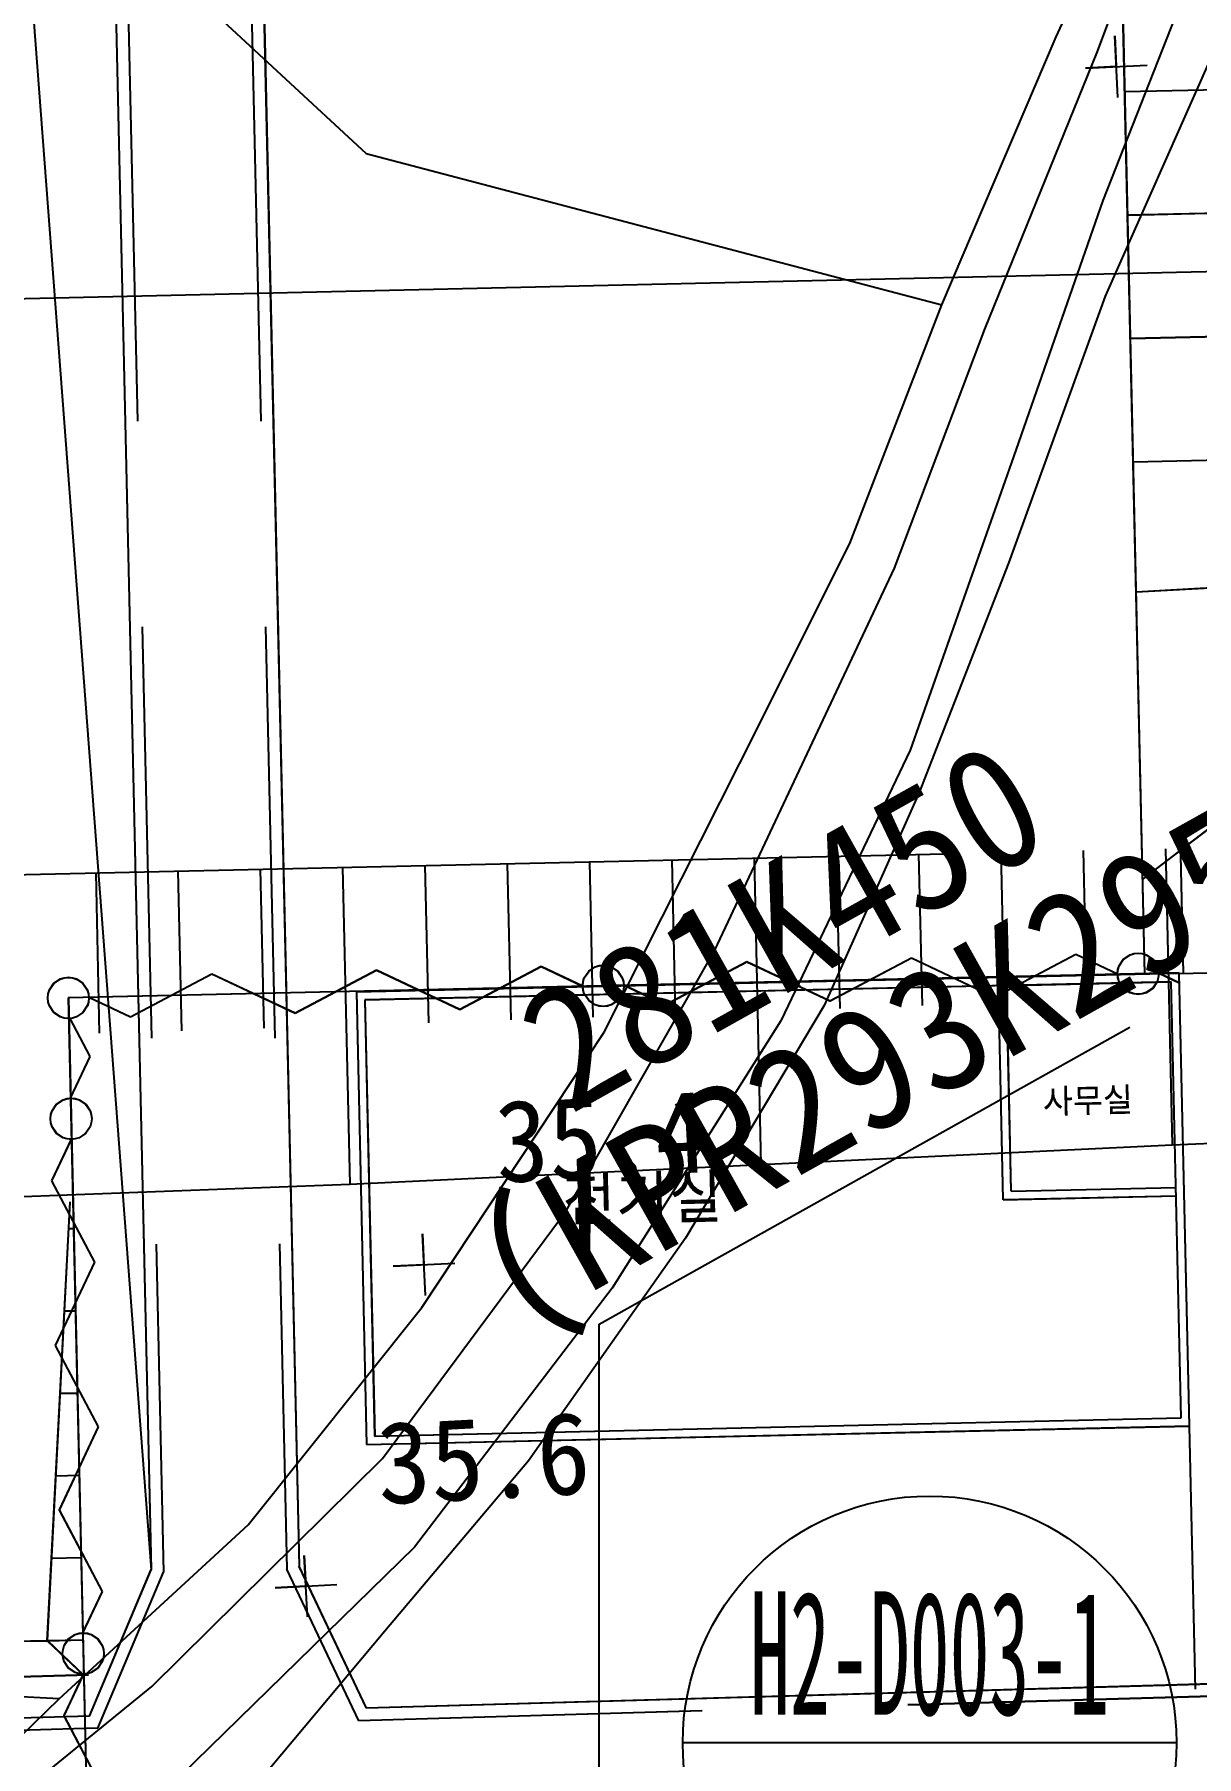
# Model space of a CAD drawing. Header units: millimetres. Extents: x 11366 to 12162, y 1103 to 1810.
# Drawn here: x 11755.46 to 11783.7, y 1504.9 to 1546.76 of the extents above; entities that cross this region are included whole.
import ezdxf
from ezdxf.enums import TextEntityAlignment as Align
from ezdxf.xclip import XClip

# ---------------------------------------------------------------- set-up
doc = ezdxf.new("R2010")
doc.units = ezdxf.units.MM
doc.header["$LTSCALE"] = 10
doc.header["$MEASUREMENT"] = 0
doc.header["$XCLIPFRAME"] = 2
doc.linetypes.add('DASHEDX2', pattern=[1.5, 1, -0.5])
doc.layers.add('TZ-BASE', color=253, linetype='Continuous')
doc.styles.add('GR', font='GulimChe.ttf')
doc.styles.get("Standard").update_dxf_attribs({"font": 'GulimChe.ttf'})

# ---------------------------------------------------------------- blocks, each defined once
blk = doc.blocks.new('JD-DFXGDFH6CHF')
at = {"layer": 'TZ-BASE', "linetype": 'DASHEDX2'}
for p, q in [((340.922, 87.908), (342.405, 22.364)), ((340.923, 87.911), (342.406, 22.366)), ((337.923, 87.84), (339.406, 22.296)), ((337.924, 87.843), (339.407, 22.298)), ((359.753, 39.786), (359.836, 36.137)), ((361.753, 39.831), (361.835, 36.207)), ((363.752, 39.877), (363.916, 32.679)), ((363.752, 39.877), (363.916, 32.679)), ((341.758, 39.376), (341.846, 35.512)), ((343.757, 39.422), (343.932, 31.724)), ((343.757, 39.422), (343.932, 31.724)), ((345.757, 39.467), (345.844, 35.643)), ((347.756, 39.513), (347.843, 35.714)), ((349.756, 39.558), (349.841, 35.784)), ((351.755, 39.604), (351.84, 35.855)), ((353.755, 39.649), (353.924, 32.201)), ((355.754, 39.695), (355.838, 35.996)), ((357.754, 39.74), (357.837, 36.066)), ((337.759, 39.285), (337.847, 35.391)), ((339.758, 39.331), (339.846, 35.452)), ((337.813, 18.504), (339.407, 22.298)), ((337.813, 18.501), (339.406, 22.296)), ((344.15, 18.683), (342.405, 22.364)), ((344.151, 18.686), (342.406, 22.366)), ((412.466, 20.642), (344.15, 18.683)), ((412.467, 20.645), (344.151, 18.686)), ((337.813, 18.501), (337.496, 18.492)), ((337.813, 18.504), (337.497, 18.495))]:
    blk.add_line(p, q, dxfattribs=at)
at = {"layer": 'TZ-BASE'}
for p, q in [((341.24, 87.115), (342.703, 22.434)), ((341.241, 87.118), (342.704, 22.437)), ((334.212, 86.865), (339.104, 22.353)), ((337.641, 87.034), (339.104, 22.353)), ((337.642, 87.037), (339.105, 22.356)), ((363.249, 36.826), (362.431, 73.004)), ((363.25, 36.828), (362.432, 73.007)), ((362.1, 59.248, 35.618), (364.607, 66.022, 35.618)), ((361.099, 59.605, 35.637), (363.769, 65.507, 35.637)), ((337.04, 63.526, 35.983), (344.331, 56.773, 35.983)), ((283.454, 52.054), (699.949, 61.528)), ((364.496, 61.39, 35.618), (362.231, 55.632, 35.618)), ((358.316, 53.098, 35.637), (361.099, 59.605, 35.637)), ((362.598, 58.133, 35.917), (362.518, 59.631, 35.917)), ((362.518, 59.631, 35.917), (362.558, 58.882, 35.917)), ((359.365, 52.503, 35.618), (362.1, 59.248, 35.618)), ((364.821, 59.026, 36.194), (362.29, 53.301, 36.194)), ((361.809, 58.842, 35.917), (363.307, 58.922, 35.917)), ((362.558, 58.882, 35.917), (361.809, 58.842, 35.917)), ((362.764, 58.275), (367.752, 58.388)), ((362.765, 58.278), (367.753, 58.391)), ((344.331, 56.773, 35.983), (358.316, 53.098, 35.983)), ((362.231, 55.632, 35.618), (360.062, 49.397, 35.618)), ((362.832, 55.279), (367.82, 55.392)), ((362.832, 55.276), (367.819, 55.389)), ((362.29, 53.301, 36.194), (359.935, 46.818, 36.194)), ((356.085, 47.297, 35.637), (358.316, 53.098, 35.637)), ((357.171, 46.698, 35.618), (359.365, 52.503, 35.618)), ((362.899, 52.277), (367.887, 52.39)), ((362.9, 52.28), (367.888, 52.392)), ((360.062, 49.397, 35.618), (357.551, 42.275, 35.618)), ((362.967, 49.278), (367.955, 49.391)), ((362.968, 49.28), (367.956, 49.393)), ((353.405, 41.939, 35.637), (356.085, 47.297, 35.637)), ((352.803, 37.407, 35.618), (357.171, 46.698, 35.618)), ((359.935, 46.818, 36.194), (357.771, 41.241, 36.194)), ((363.039, 46.119), (368.025, 46.391)), ((363.04, 46.122), (368.026, 46.394)), ((363.197, 39.127), (369.052, 43.62)), ((363.198, 39.13), (369.052, 43.623)), ((357.551, 42.275, 35.618), (354.41, 35.697, 35.618)), ((350.116, 35.418, 35.637), (353.405, 41.939, 35.637)), ((364.115, 40.077), (366.828, 41.726)), ((364.116, 40.08), (366.829, 41.729)), ((357.771, 41.241, 36.194), (355.463, 36.069, 36.194)), ((364.188, 36.847), (364.115, 40.077)), ((364.189, 36.85), (364.116, 40.08)), ((349.19, 31.08, 35.618), (352.803, 37.407, 35.618)), ((361.577, 37.303), (359.6, 36.258)), ((361.578, 37.306), (359.601, 36.261)), ((362.588, 36.826), (361.577, 37.303)), ((362.589, 36.829), (361.578, 37.306)), ((364.087, 36.86), (337.094, 36.249)), ((340.583, 36.831), (338.606, 35.786)), ((342.605, 35.877), (340.583, 36.831)), ((344.581, 36.919), (342.604, 35.874)), ((344.582, 36.922), (342.605, 35.877)), ((364.088, 36.845), (344.093, 36.392)), ((364.089, 36.847), (344.094, 36.395)), ((346.603, 35.964), (344.581, 36.919)), ((346.604, 35.967), (344.582, 36.922)), ((348.58, 37.009), (346.603, 35.964)), ((348.581, 37.012), (346.604, 35.967)), ((349.591, 36.532), (348.58, 37.009)), ((349.592, 36.535), (348.581, 37.012)), ((353.579, 37.122), (351.602, 36.077)), ((353.58, 37.125), (351.603, 36.08)), ((355.601, 36.168), (353.579, 37.122)), ((355.602, 36.17), (353.58, 37.125)), ((357.578, 37.213), (355.601, 36.168)), ((357.579, 37.215), (355.602, 36.17)), ((359.6, 36.258), (357.578, 37.213)), ((359.601, 36.261), (357.579, 37.215)), ((364.088, 36.615), (363.588, 36.851)), ((364.087, 36.613), (363.588, 36.848)), ((364.088, 36.845), (381.583, 37.24)), ((364.481, 19.449), (364.088, 36.845)), ((364.336, 25.847), (364.088, 36.845)), ((364.089, 36.847), (381.584, 37.243)), ((364.482, 19.452), (364.089, 36.847)), ((364.337, 25.85), (364.089, 36.847)), ((340.582, 36.828), (338.605, 35.783)), ((342.604, 35.874), (340.582, 36.828)), ((363.892, 36.64), (344.297, 36.197)), ((363.893, 36.643), (344.298, 36.2)), ((351.602, 36.077), (350.591, 36.555)), ((351.603, 36.08), (350.592, 36.557)), ((359.693, 36.545), (363.892, 36.64)), ((359.811, 31.347), (359.693, 36.545)), ((359.694, 36.548), (363.893, 36.643)), ((359.812, 31.349), (359.694, 36.548)), ((360.006, 31.551), (359.893, 36.55)), ((360.007, 31.554), (359.894, 36.552)), ((364.132, 26.042), (363.892, 36.64)), ((364.133, 26.045), (363.893, 36.643)), ((337.094, 36.249), (337.748, 7.319)), ((338.605, 35.783), (337.594, 36.261)), ((338.606, 35.786), (337.595, 36.263)), ((344.093, 36.392), (344.342, 25.395)), ((344.094, 36.395), (344.342, 25.398)), ((344.297, 36.197), (344.537, 25.6)), ((344.298, 36.2), (344.538, 25.602)), ((355.463, 36.069, 36.194), (352.088, 30.41, 36.194)), ((337.627, 34.823), (337.136, 35.751)), ((337.628, 34.826), (337.137, 35.754)), ((354.41, 35.697, 35.618), (350.311, 29.199, 35.618)), ((345.684, 28.729, 35.637), (350.116, 35.418, 35.637)), ((337.149, 33.812), (337.627, 34.823)), ((337.15, 33.815), (337.628, 34.826)), ((336.695, 31.802), (337.172, 32.813)), ((336.696, 31.804), (337.173, 32.815)), ((337.74, 29.825), (336.695, 31.802)), ((337.741, 29.827), (336.696, 31.804)), ((359.811, 31.347), (364.01, 31.441)), ((359.812, 31.349), (364.011, 31.444)), ((360.006, 31.551), (364.005, 31.641)), ((360.007, 31.554), (364.006, 31.644)), ((336.583, 20.63), (337.137, 31.289)), ((336.584, 20.633), (337.138, 31.292)), ((344.724, 25.054, 35.618), (349.19, 31.08, 35.618)), ((337.104, 30.644), (337.221, 30.647)), ((337.105, 30.647), (337.222, 30.65)), ((345.776, 29.019, 35.437), (345.696, 30.516, 35.437)), ((345.696, 30.516, 35.437), (345.736, 29.767, 35.437)), ((352.088, 30.41, 36.194), (348.279, 24.999, 36.194)), ((336.785, 27.803), (337.74, 29.825)), ((336.786, 27.805), (337.741, 29.827)), ((344.987, 29.728, 35.437), (346.485, 29.807, 35.437)), ((345.736, 29.767, 35.437), (344.987, 29.728, 35.437)), ((350.311, 29.199, 35.618), (345.502, 22.905, 35.618)), ((337, 28.642), (337.266, 28.648)), ((337.001, 28.644), (337.267, 28.65)), ((341.465, 23.446, 35.637), (345.684, 28.729, 35.637)), ((337.83, 25.826), (336.785, 27.803)), ((337.831, 25.828), (336.786, 27.805)), ((336.896, 26.642), (337.312, 26.651)), ((336.896, 26.639), (337.311, 26.648)), ((344.537, 25.6), (364.132, 26.042)), ((344.538, 25.602), (364.133, 26.045)), ((336.876, 23.806), (337.831, 25.828)), ((336.876, 23.804), (337.83, 25.826)), ((344.342, 25.398), (364.337, 25.85)), ((344.342, 25.395), (364.336, 25.847)), ((339.119, 19.517, 35.618), (344.724, 25.054, 35.618)), ((348.279, 24.999, 36.194), (344.784, 20.865, 36.194)), ((336.791, 24.636), (337.357, 24.649)), ((336.792, 24.639), (337.358, 24.651)), ((336.874, 19.215, 35.637), (341.465, 23.446, 35.637)), ((337.921, 21.829), (336.876, 23.806)), ((337.921, 21.827), (336.876, 23.804)), ((336.687, 22.633), (337.402, 22.649)), ((336.688, 22.636), (337.403, 22.652)), ((345.502, 22.905, 35.618), (339.463, 16.996, 35.618)), ((342.907, 21.206, 35.648), (342.828, 22.704, 35.648)), ((342.828, 22.704, 35.648), (342.868, 21.955, 35.648)), ((337.611, 18.795), (339.104, 22.353)), ((337.612, 18.798), (339.105, 22.356)), ((344.337, 18.988), (342.703, 22.434)), ((344.338, 18.991), (342.704, 22.437)), ((337.443, 20.816), (337.921, 21.827)), ((337.444, 20.818), (337.921, 21.829)), ((342.119, 21.915, 35.648), (343.616, 21.995, 35.648)), ((342.868, 21.955, 35.648), (342.119, 21.915, 35.648)), ((321.557, 20.397), (336.583, 20.63)), ((321.558, 20.399), (336.584, 20.633)), ((336.583, 20.63), (337.447, 20.65)), ((336.583, 20.63), (337.466, 19.792)), ((336.584, 20.633), (337.448, 20.652)), ((336.584, 20.633), (337.467, 19.795)), ((344.784, 20.865, 36.194), (341.056, 16.411, 36.194)), ((337.582, 19.795), (321.519, 19.334)), ((337.583, 19.798), (321.52, 19.337)), ((336.989, 18.805), (337.466, 19.816)), ((336.99, 18.808), (337.467, 19.819)), ((336.874, 19.215, 35.983), (330.107, 19.592, 35.983)), ((331.407, 13.236, 35.618), (339.119, 19.517, 35.618)), ((332.121, 14.618, 35.637), (336.874, 19.215, 35.637)), ((338.034, 16.828), (336.989, 18.805)), ((338.034, 16.831), (336.99, 18.808))]:
    blk.add_line(p, q, dxfattribs=at)
at = {"layer": 'TZ-BASE', "linetype": 'DASHEDX2', "ltscale": 3}
for p, q in [((283.773, 38.057), (699.948, 47.524)), ((363.916, 32.679), (383.901, 33.533)), ((343.932, 31.724), (363.916, 32.679)), ((323.944, 30.969), (343.932, 31.724))]:
    blk.add_line(p, q, dxfattribs=at)
at = {"layer": 'TZ-BASE', "ltscale": 10}
for p, q in [((364.087, 36.86), (337.094, 36.249)), ((364.088, 36.862), (337.095, 36.252)), ((337.094, 36.249), (337.749, 7.319)), ((337.095, 36.252), (337.749, 7.322))]:
    blk.add_line(p, q, dxfattribs=at)
at = {"layer": 'TZ-BASE', "linetype": 'Continuous'}
for p, q in [((429.945, 21.443), (344.337, 18.988)), ((429.946, 21.446), (344.338, 18.991)), ((337.611, 18.795), (321.782, 18.342)), ((337.612, 18.798), (321.783, 18.344)), ((337.496, 18.492), (321.86, 18.044)), ((337.497, 18.495), (321.861, 18.047))]:
    blk.add_line(p, q, dxfattribs=at)
at = {"layer": 'TZ-BASE'}
for centre in [(363.088, 36.837), (363.089, 36.84), (350.091, 36.543), (350.092, 36.546), (337.094, 36.249), (337.095, 36.252), (337.161, 33.312), (337.162, 33.315), (337.455, 20.319), (337.455, 20.316)]:
    blk.add_circle(centre, 0.5, dxfattribs=at)
for s, height, rotation, p in [('대    구    직    할    시', 12, 359.8412, (228.499, 32.173)), ('35.4', 2, 3.0398, (347.519, 31.75, 36.042)), ('사무실', 0.5806, 1.3339, (360.782, 33.45)), ('사무실', 0.5806, 1.3339, (360.783, 33.441)), ('전기실', 1.0322, 1.3339, (349.112, 30.833)), ('전기실', 1.0322, 1.3339, (349.113, 30.824)), ('35.6', 2, 3.0398, (344.65, 23.938, 36.022))]:
    blk.add_text(s, height=height, rotation=rotation, dxfattribs=at).set_placement(p)
blk = doc.blocks.new('JD-F45F5')
at = {"layer": 'TZ-BASE'}
blk.add_line((293.956, 92.946), (281.956, 92.946), dxfattribs=at)
at = {"layer": 'TZ-BASE', "flags": 128}
blk.add_lwpolyline([(279.93, 87.422), (279.93, 103.125), (292.818, 110.34)], dxfattribs=at)
at = {"layer": 'TZ-BASE'}
blk.add_circle((287.956, 92.946), 6, dxfattribs=at)
at = {"layer": 'TZ-BASE', "style": 'GR'}
for s, p in [('281K450', (279.198, 108.195)), ('(KPR293K295)', (277.913, 102.871))]:
    blk.add_text(s, height=3, rotation=29.2387, dxfattribs=at).set_placement(p)
at = {"layer": 'TZ-BASE', "style": 'GR', "width": 0.5}
blk.add_text('H2-D003-1', height=3, rotation=360, dxfattribs=at).set_placement((287.956, 95.106), align=Align.MIDDLE)

msp = doc.modelspace()

# ---------------------------------------------------------------- block references
at = {"layer": 'TZ-BASE'}
ref = msp.add_blockref('JD-DFXGDFH6CHF', (11419.192, 1487.09), dxfattribs=at)
XClip(ref).set_block_clipping_path([(69.9338669773, 75.0555249423), (70.0659624774, -74.8004272748), (700.0683191703, -74.3568896312), (699.933692272, 75.5313861654)])
msp.add_blockref('JD-F45F5', (11489.258, 1412.289), dxfattribs=at)

doc.saveas('drawing.dxf')
